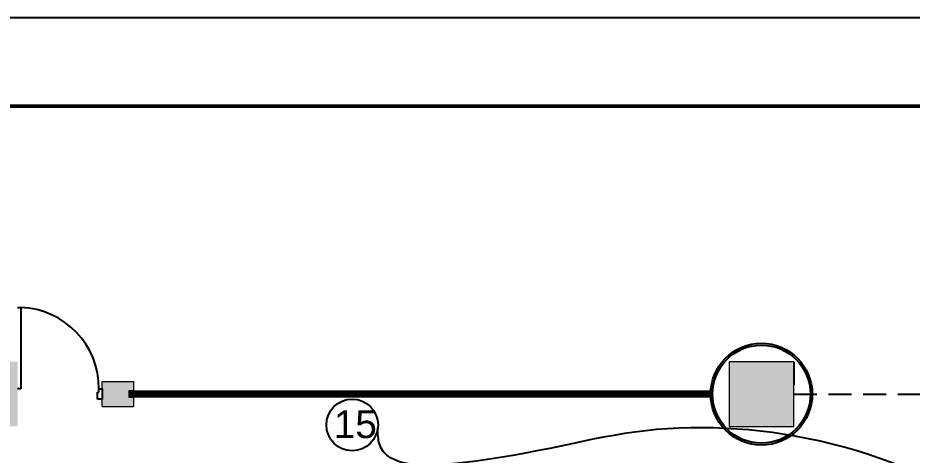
# Model space of a CAD drawing. Header units: millimetres. Extents: x 5896 to 6381, y 4295 to 4378.
# Drawn here: x 6318 to 6327.68, y 4373 to 4377.73 of the extents above; entities that cross this region are included whole.
import ezdxf

# ---------------------------------------------------------------- set-up
doc = ezdxf.new("R2010")
doc.units = ezdxf.units.MM
doc.linetypes.add('HIDDEN', pattern=[0.375, 0.25, -0.125])
doc.linetypes.add('NASCOSTA', pattern=[0.375, 0.25, -0.125])
for name, color, linetype in [('1_AVT', 1, 'Continuous'), ('GA_X DIM', 8, 'Continuous'), ('R-PIANI', 6, 'Continuous'), ('R-PROIEZIONI', 2, 'NASCOSTA'), ('TESTI', 3, 'Continuous'), ('Urban', 6, 'Continuous'), ('图框', 254, 'Continuous')]:
    doc.layers.add(name, color=color, linetype=linetype)
doc.layers.add('R-HATCH', color=7, linetype='Continuous', lineweight=9, true_color=0xbababa)
doc.layers.add('R-WALL', color=7, linetype='Continuous', lineweight=9, true_color=0xbababa)
doc.styles.add('cart-inver', font='Arial.ttf')

# ---------------------------------------------------------------- blocks, each defined once
blk = doc.blocks.new('112')
at = {"layer": 'R-HATCH', "ltscale": 10000}
h = blk.add_hatch(color=253, dxfattribs=at)
h.dxf.hatch_style = 1
h.paths.add_polyline_path([(6103.7307, 4414.0136), (6104.4307, 4414.0136), (6104.4307, 4414.7136), (6103.7307, 4414.7136)])
h.paths.add_polyline_path([(6104.4307, 4422.4121), (6104.4307, 4423.1121), (6103.7307, 4423.1121), (6103.7307, 4422.4121)])
h.paths.add_polyline_path([(6095.3307, 4422.4136), (6095.3307, 4423.1136), (6096.0307, 4423.1136), (6096.0307, 4422.4136)])
h.paths.add_polyline_path([(6096.0307, 4414.0136), (6096.0307, 4414.7136), (6095.3307, 4414.7136), (6095.3307, 4414.0136)])
h.paths.add_polyline_path([(6096.0307, 4405.6126), (6096.0307, 4406.3126), (6095.3307, 4406.3126), (6095.3307, 4405.6126)])
h.paths.add_polyline_path([(6087.6307, 4405.8039), (6087.6307, 4406.5039), (6086.9307, 4406.5039), (6086.9307, 4405.8039)])
h.paths.add_polyline_path([(6086.9307, 4414.7136), (6087.6307, 4414.7136), (6087.6307, 4414.0136), (6086.9307, 4414.0136)])
h = blk.add_hatch(color=253, dxfattribs=at)
h.dxf.hatch_style = 1
h.paths.add_polyline_path([(6097.2857, 4422.8986), (6096.9457, 4422.8986), (6096.9457, 4422.6286), (6097.2857, 4422.6286), (6097.2857, 4422.7286), (6097.2357, 4422.7286), (6097.2357, 4422.7986), (6097.2857, 4422.7986)])
at = {"layer": '1_AVT', "color": 253, "ltscale": 10000}
blk.add_line((6096.0657, 4423.6986, 1.05), (6096.0657, 4423.6486, 1.05), dxfattribs=at)
at = {"layer": 'R-PIANI', "color": 253, "ltscale": 10000}
for p, q in [((6096.0307, 4423.6986), (6096.0657, 4423.6986)), ((6096.0657, 4423.6986), (6096.0657, 4422.8186)), ((6096.0657, 4422.8186), (6096.0307, 4422.8186)), ((6096.9107, 4422.7836), (6096.9107, 4422.8186)), ((6096.9107, 4422.8186), (6096.9457, 4422.8186)), ((6096.9457, 4422.8186), (6096.9457, 4422.7086)), ((6096.8957, 4422.7086), (6096.8957, 4422.7836)), ((6096.8957, 4422.7836), (6096.9107, 4422.7836)), ((6096.9457, 4422.7086), (6096.8957, 4422.7086))]:
    blk.add_line(p, q, dxfattribs=at)
blk.add_arc((6096.0353, 4422.8237, 2.1), 0.8754, 359.66588, 88.00939, dxfattribs=at)
at = {"layer": 'R-PROIEZIONI', "color": 253}
for p, q in [((6104.4307, 4423.1121), (6104.4307, 4422.7621)), ((6104.4307, 4422.7621), (6108.0897, 4422.7621))]:
    blk.add_line(p, q, dxfattribs=at)
at = {"layer": 'R-PROIEZIONI', "color": 253, "linetype": 'HIDDEN'}
blk.add_line((6103.5307, 4422.7641), (6097.2357, 4422.7641), dxfattribs=at)
at = {"layer": 'R-WALL', "color": 253, "ltscale": 10000}
for p, q in [((6104.4307, 4423.1121), (6103.7307, 4423.1121)), ((6103.7307, 4423.1121), (6103.7307, 4422.4121)), ((6104.4307, 4422.4121), (6104.4307, 4423.1121)), ((6096.9457, 4422.6286), (6096.9457, 4422.8986)), ((6096.9457, 4422.8986), (6097.2857, 4422.8986)), ((6097.2857, 4422.8986), (6097.2857, 4422.7986)), ((6097.2857, 4422.7986), (6097.2357, 4422.7986)), ((6097.2357, 4422.7986), (6097.2357, 4422.7286)), ((6097.2357, 4422.7286), (6097.2857, 4422.7286)), ((6097.2857, 4422.7286), (6097.2857, 4422.6286)), ((6096.9457, 4422.6286), (6097.2857, 4422.6286)), ((6103.7307, 4422.4121), (6104.4307, 4422.4121))]:
    blk.add_line(p, q, dxfattribs=at)
at = {"layer": 'Urban', "color": 253}
for radius in [0.55, 0.53]:
    blk.add_circle((6104.0807, 4422.7621), radius, dxfattribs=at)
blk = doc.blocks.new('tukuang')
at = {"layer": '图框'}
blk.add_lwpolyline([(0, 0), (4200, 0), (4200, 2969.7), (0, 2969.7)], close=True, dxfattribs=at)
at = {"layer": '图框', "const_width": 4.24}
blk.add_lwpolyline([(212.1, 2870.7), (4101, 2870.7), (4101, 99), (212.1, 99)], close=True, dxfattribs=at)

msp = doc.modelspace()

# ---------------------------------------------------------------- linework, layer by layer
at = {"color": 6}
msp.add_circle((6321.6224, 4373.327), 0.2794, dxfattribs=at)
msp.add_spline([(6330.0974, 4369.8679), (6328.6472, 4372.2175), (6324.7999, 4373.2648), (6322.8112, 4372.9176), (6321.9173, 4373.1236), (6321.8981, 4373.289)], degree=3, dxfattribs=at)
at = {"layer": '1_AVT', "ltscale": 10000}
msp.add_line((6318.0369, 4374.5959, 1.05), (6318.0369, 4374.5459, 1.05), dxfattribs=at)
at = {"layer": 'R-PROIEZIONI', "linetype": 'HIDDEN', "const_width": 0.08, "elevation": 0}
msp.add_lwpolyline([(6325.5019, 4373.6614), (6319.2069, 4373.6614)], dxfattribs=at)

# ---------------------------------------------------------------- block references
msp.add_blockref('112', (221.9711, -49.1027))
at = {"layer": 'GA_X DIM', "xscale": 0.009635294117647079, "yscale": 0.009635294117647079, "zscale": 0.009635294117647079}
msp.add_blockref('tukuang', (6300.2361, 4349.1121), dxfattribs=at)

# ---------------------------------------------------------------- texts
at = {"layer": 'TESTI', "color": 6, "insert": (6321.4232, 4373.4846), "char_height": 0.3, "width": 0.155262, "attachment_point": 1, "style": 'cart-inver'}
msp.add_mtext('15', dxfattribs=at)

doc.saveas('drawing.dxf')
